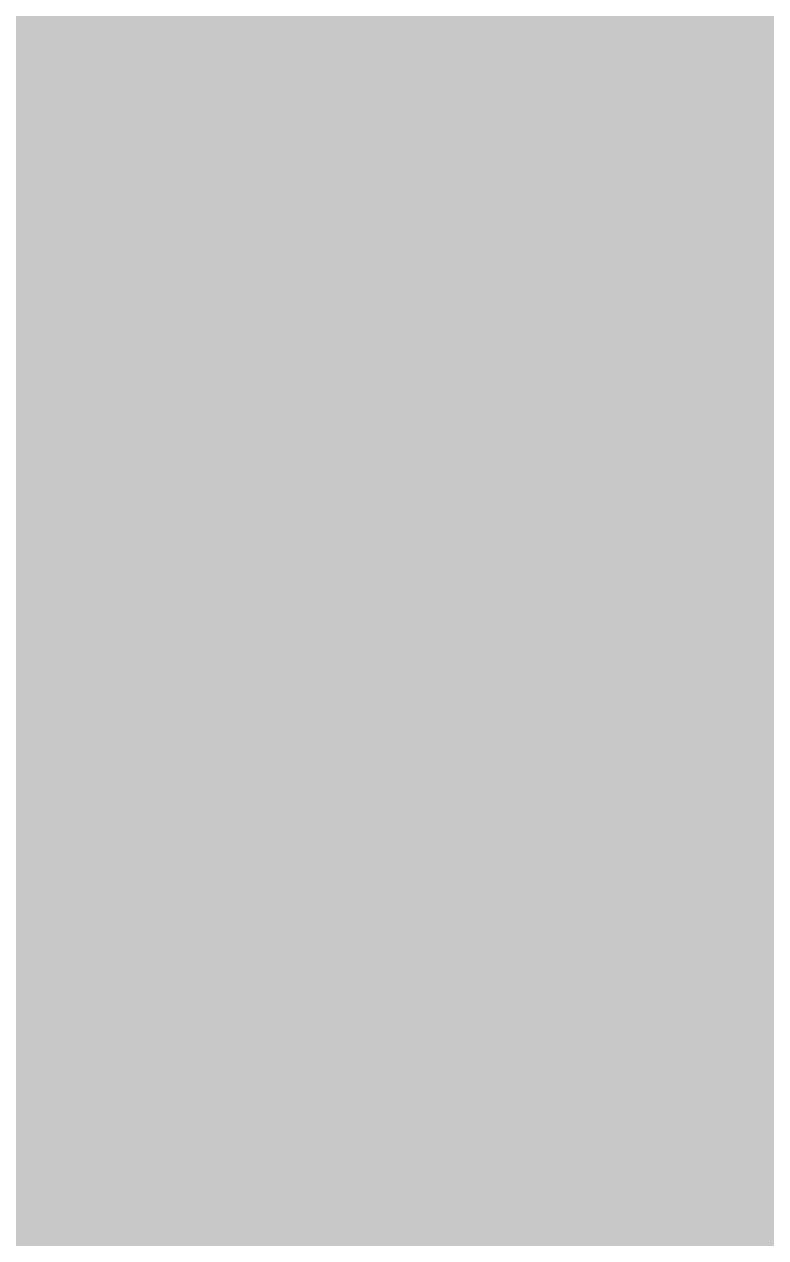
# Model space of a CAD drawing. Header units: inches. Extents: x -0.1 to 94.8, y -0.8 to 67.1.
# Drawn here: x 13.146 to 15.386, y 56.622 to 60.289 of the extents above; entities that cross this region are included whole.
import ezdxf

# ---------------------------------------------------------------- set-up
doc = ezdxf.new("R2010")
doc.units = ezdxf.units.IN
for name, color, linetype in [('Board Layer Stack Bottom Overlay', 54, 'Continuous'), ('Bottom Layer', 5, 'Continuous'), ('Layer 1', 76, 'Continuous'), ('Layer 2', 16, 'Continuous'), ('Top Layer', 1, 'Continuous'), ('Via Holes', 16, 'Continuous')]:
    doc.layers.add(name, color=color, linetype=linetype)
doc.styles.add('Arial', font='', dxfattribs={"height": 0.2})
doc.styles.get('Arial').set_extended_font_data('Arial')

msp = doc.modelspace()

# ---------------------------------------------------------------- hatches: boundary and pattern name
at = {"layer": 'Bottom Layer'}
msp.add_hatch(color=5, dxfattribs=at).paths.add_polyline_path([(15.22292358, 62.10207543999999), (15.1607901, 61.95207574), (13.44690224, 61.95207574), (13.44690224, 61.62499994), (13.62430854, 61.62499994), (13.62430854, 61.02500113999999), (13.44690224, 61.02500113999999), (13.44690224, 60.69792534), (14.65000118, 60.69792534), (14.65000118, 60.87533418), (15.24999998, 60.87533418), (15.24999998, 60.69792534), (15.40207232, 60.69792534), (16.59999982, 59.50000038), (16.59999982, 58.57500096), (16.20000062, 57.95000094), (17.07808878, 56.57798184), (17.89999976, 54.5936932), (17.89999722, 52.9999956), (17.64999772, 52.74999863999999), (17.52928422, 52.80000107999999), (17.32259172, 52.80000107999999), (17.32259172, 53.39999988), (17.49999802, 53.39999988), (17.49999802, 54.45000031999999), (16.89999922, 54.45000031999999), (16.89999922, 54.27259148), (16.30000042, 54.27259148), (16.30000042, 54.45000031999999), (15.70000162, 54.45000031999999), (15.70000162, 53.39999988), (15.87740792, 53.39999988), (15.87740792, 52.80000107999999), (15.70000162, 52.80000107999999), (15.70000162, 52.7434683), (15.55000192, 52.68431169999999), (14.72321414, 53.02678244000001), (11.59999966, 56.14999945999999), (11.59999966, 57.07190008), (11.74999936, 57.07190008), (11.74999936, 57.24930637999999), (12.34999816, 57.24930637999999), (12.34999816, 57.07190008), (12.67707396, 57.07190008), (12.67707396, 58.27499901999999), (12.49966512, 58.27499901999999), (12.49966512, 58.87499781999999), (12.67707396, 58.87499781999999), (12.67707396, 60.07809675999999), (12.34999816, 60.07809675999999), (12.34999816, 59.90069046), (11.74999936, 59.90069046), (11.74999936, 60.07809675999999), (11.62500088, 60.07809675999999), (11.62500088, 60.57190069999999), (11.74999936, 60.57190069999999), (11.74999936, 60.74930699999999), (12.34999816, 60.74930699999999), (12.34999816, 60.57190069999999), (12.67707396, 60.57190069999999), (12.67707396, 61.77499963999999), (12.49966512, 61.77499963999999), (12.49966512, 62.37499843999999), (12.67707396, 62.37499843999999), (12.67707396, 62.52500068), (14.79999834, 62.52500068)])
h = msp.add_hatch(color=5, dxfattribs=at)
edge = h.paths.add_edge_path()
edge.add_arc((14.22500076, 58.52500106), 0.2999994, 0, 360)
at = {"layer": 'Layer 1'}
h = msp.add_hatch(color=76, dxfattribs=at)
edge = h.paths.add_edge_path()
edge.add_arc((14.22500076, 58.52500106), 0.2999994, 0, 360)
at = {"layer": 'Layer 2'}
h = msp.add_hatch(color=16, dxfattribs=at)
edge = h.paths.add_edge_path()
edge.add_arc((14.22500076, 58.52500106), 0.2999994, 0, 360)
at = {"layer": 'Top Layer'}
h = msp.add_hatch(color=1, dxfattribs=at)
edge = h.paths.add_edge_path()
edge.add_arc((14.22500076, 58.52500106), 0.2999994, 0, 360)
msp.add_hatch(color=1, dxfattribs=at).paths.add_polyline_path([(13.80794546, 58.3200764), (13.83034064, 58.34331993999999), (13.86800376, 58.38777248), (13.88327424, 58.40898148), (13.89616728, 58.42951484), (13.90668796, 58.44936747999999), (13.91483374, 58.46854193999999), (13.92060208, 58.48704075999999), (13.92399806, 58.50485885999999), (13.9250166, 58.52200132), (14.22200102, 58.2250169), (14.20485856, 58.22399836), (14.18704046, 58.22060238), (14.16854164, 58.21483403999999), (14.14936718, 58.20668825999999), (14.12951454, 58.19616758), (14.10898118, 58.18327453999999), (14.08777218, 58.16800406), (14.065885, 58.15035868), (14.0200761, 58.10794576)])
at = {"layer": 'Via Holes'}
h = msp.add_hatch(color=7, dxfattribs=at)
edge = h.paths.add_edge_path()
edge.add_arc((14.22500076, 58.52500106), 0.1499997, 0, 360)

# ---------------------------------------------------------------- linework, layer by layer
at = {"layer": 'Bottom Layer'}
for points in [[(14.22500076, 58.42499872, 0.2999994, 0.2999994, 0), (14.22500076, 58.52500106, 0.2999994, 0.2999994, 0)], [(14.22500076, 58.42499872, 0.2999994, 0.2999994, 0), (14.24999944, 58.40000004, 0.2999994, 0.2999994, 0)]]:
    msp.add_lwpolyline(points, format="xyseb", dxfattribs=at)
for points in [[(14.15000218, 58.52500106, 0.1499997, 0.1499997, 1), (14.29999934, 58.52500106, 0.1499997, 0.1499997, 1)], [(14.15000218, 58.42499872, 0.1499997, 0.1499997, 1), (14.29999934, 58.42499872, 0.1499997, 0.1499997, 1)], [(14.15000218, 58.42499872, 0.1499997, 0.1499997, 1), (14.29999934, 58.42499872, 0.1499997, 0.1499997, 1)], [(14.17500086, 58.40000004, 0.1499997, 0.1499997, 1), (14.32499802, 58.40000004, 0.1499997, 0.1499997, 1)]]:
    msp.add_lwpolyline(points, format="xyseb", close=True, dxfattribs=at)
at = {"layer": 'Top Layer'}
msp.add_lwpolyline([(9.29999918, 53.59999948, 0.2999994, 0.2999994, 0), (14.22500076, 58.52500106, 0.2999994, 0.2999994, 0)], format="xyseb", dxfattribs=at)
msp.add_lwpolyline([(14.15000218, 58.52500106, 0.1499997, 0.1499997, 1), (14.29999934, 58.52500106, 0.1499997, 0.1499997, 1)], format="xyseb", close=True, dxfattribs=at)

# ---------------------------------------------------------------- texts
at = {"layer": 'Board Layer Stack Bottom Overlay', "style": 'Arial', "text_generation_flag": 2}
msp.add_text('C46', height=0.8000009399999999, dxfattribs=at).set_placement((15.19132344, 57.22513066))

doc.saveas('drawing.dxf')
